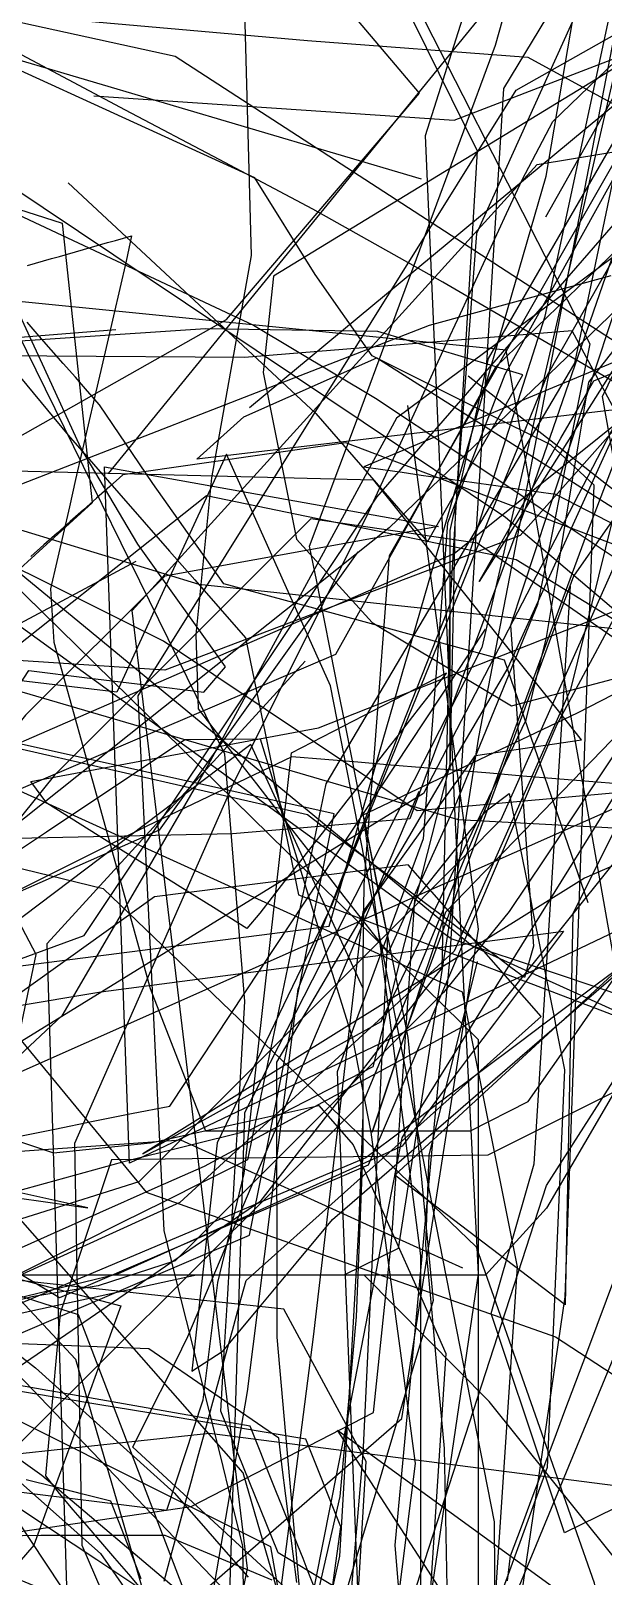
# Model space of a CAD drawing. Header units: metres. Extents: x 30 to 6769, y 117 to 5736.
# Drawn here: x 5988.1 to 6120.9, y 608 to 967 of the extents above; entities that cross this region are included whole.
import ezdxf

# ---------------------------------------------------------------- set-up
doc = ezdxf.new("R2010")
doc.units = ezdxf.units.M
for name, color, linetype in [('FLOOR_0', 1, 'Continuous'), ('FLOOR_1', 2, 'Continuous'), ('FLOOR_2', 3, 'Continuous')]:
    doc.layers.add(name, color=color, linetype=linetype)

msp = doc.modelspace()

# ---------------------------------------------------------------- linework, layer by layer
at = {"layer": 'FLOOR_0', "color": 6}
for points in [[(6306.62, 1240.36), (6306.58, 1147), (6301.97, 1082.5), (6301.26, 1034.65), (6303.71, 1000.31), (6306.17, 965.97), (6260.65, 959.67), (6202.59, 955.33), (6134.36, 926.07), (6095.91, 888.83), (6058.76, 822.08), (5964.41, 781.84), (5928.07, 765.59), (5915.4, 748.68), (5902.73, 731.78), (5890.06, 714.88), (5877.39, 697.98), (5862.82, 674.64), (5848.24, 651.31), (5809.98, 614.18), (5786.03, 588.78)], [(5370.58, 1070.53), (5522.48, 1035.37), (5642.33, 892.88), (5688.66, 813.1), (5714.36, 801.41), (5740.07, 789.72), (5788.88, 785.22), (5932.8, 778.68), (6086.32, 845.57), (6248.41, 975.77), (6373.89, 897.77)], [(6107.62, 923.81), (6160.04, 1016.72), (6203.81, 1042.42), (6241.63, 1032.96), (6279.45, 1023.5), (6357.65, 941.68)], [(6315.36, 1007.36), (6297.13, 1010.17), (6278.91, 1012.97), (6260.69, 1015.78), (6242.46, 1018.58), (6188.01, 990.16), (6131.34, 890.57), (6115.09, 854.81), (6098.84, 819.04), (6045.06, 727.4), (6045.15, 663.5), (6051.47, 593.05)], [(6038.81, 879.5), (6152.45, 973.84), (6224.07, 990.64), (6343.47, 971.16), (6368.65, 905.67), (6371.5, 870.75), (6368.77, 843.48), (6366.97, 786.06), (6379.84, 654.02)], [(6152.36, 825.44), (6113.76, 897.29), (6037.69, 891.13), (5899.94, 892.01), (5907.48, 869.38), (5915.02, 846.75), (5907.92, 843.76), (5893.05, 851.2), (5878.17, 858.64), (5863.29, 866.08), (5852.87, 873.07), (5868.64, 877.38), (5884.42, 881.68), (5900.2, 885.99), (5915.97, 890.29), (6007.81, 897.62)], [(6044.41, 557.49), (6060.88, 640.76), (6074.25, 709.78), (6125.24, 791.95), (6117.58, 792.59), (6109.92, 793.23), (6102.26, 793.87), (6094.6, 794.51), (6086.94, 795.15), (6079.28, 795.78), (6071.62, 796.42), (6063.96, 797.06), (6056.3, 797.7), (6048.64, 798.34), (6014.97, 782.22), (5947.41, 748.42)], [(6085.3, 573.22), (6084.08, 637.63), (6082.65, 653.4), (6081.21, 669.17), (6079.78, 684.95), (6080.54, 705.78), (6091.79, 750.81)], [(6098.71, 606.87), (6099.43, 612.66), (6101.95, 619.4), (6104.48, 626.14), (6107.01, 632.89), (6109.53, 639.63), (6112.06, 646.37), (6114.59, 653.11), (6117.11, 659.85), (6131.11, 697.19)], [(6049.79, 606.46), (6048.95, 613.17), (6048.12, 619.88), (6047.28, 626.59), (6046.44, 633.29), (6045.6, 640), (6015.42, 660.79), (5929.6, 664.08), (5897.07, 656.63), (5886.99, 655.08), (5876.91, 653.53), (5866.83, 651.97), (5856.75, 650.42), (5846.67, 648.87), (5836.59, 647.32), (5826.51, 645.77), (5812.35, 642.9), (5745.17, 624.18), (5719.73, 624.18)]]:
    msp.add_lwpolyline(points, dxfattribs=at)
at = {"layer": 'FLOOR_0', "color": 4}
for points in [[(6050.05, 458.42), (6065.18, 636.27), (6069.39, 724.18), (6070.92, 756.49), (6069.27, 764.75), (6067.62, 773), (6065.97, 781.26), (6064.32, 789.52), (6062.67, 797.77), (6061.02, 806.03), (6059.37, 814.28), (6057.72, 822.54), (6056.07, 830.79), (6054.42, 839.05), (6052.77, 847.31), (6063.44, 875.66), (6095.92, 963.71), (6131.33, 1089.3), (6067.36, 1207.53)], [(5741.21, 436.31), (5924.04, 443.04), (5996.6, 459.68), (6072.33, 544.54), (6092.01, 678.21), (6086.56, 784.58), (6079.65, 942.71), (6100.53, 1008.41), (6119.22, 1098.95), (6125.54, 1199.6)], [(6074.66, 590.89), (6072.64, 615.14), (6085.3, 751.06), (6097.86, 953.63), (6129.59, 1006.11), (6154.27, 1050.47), (6171.25, 1097.18)], [(6325.98, 975.34), (6276.68, 998.83), (6244.02, 996.65), (6211.36, 994.47), (6160.78, 947.73), (6092.12, 839.09), (6095.93, 845.75), (6099.73, 852.41), (6103.53, 859.07), (6107.34, 865.73), (6111.14, 872.39), (6114.94, 879.05), (6118.75, 885.71), (6267.15, 947.26), (6336.79, 865.75)], [(6258.78, 996.16), (6143.56, 913.96), (6079.2, 789.83), (5984.93, 731.65), (5959.17, 654.89), (5896.04, 651.02), (5801.36, 651.02), (5726.88, 651.02), (5709.41, 651.02), (5691.93, 651.02), (5674.45, 651.02), (5656.98, 651.02), (5601.8, 643.59), (5462.43, 557.9), (5428.73, 519.77)], [(5741.67, 403.29), (5762.76, 396.26), (5773.04, 393.63), (5782.99, 391.15), (5792.93, 388.66), (5802.88, 386.17), (5812.83, 383.68), (5870.88, 382.63), (6004.05, 436.4), (6038.36, 609.77), (6011.57, 832.29), (6105.61, 935.94), (6329.33, 972.89)], [(6123.82, 967.58), (6092.01, 802.86), (6073.33, 684.13), (6060.71, 677.86), (6048.92, 677.86), (6037.13, 677.86), (6025.34, 677.86), (6013.55, 677.86), (6001.76, 677.86), (5989.97, 677.86), (5978.18, 677.86), (5949.64, 687.99), (5920.84, 698.28), (5892.04, 708.57), (5837.16, 836.44), (5825.06, 890.84), (5805.68, 888.07), (5786.3, 885.3), (5766.92, 882.53), (5747.54, 879.76), (5724.19, 874.38)], [(6092.01, 598.52), (6092.01, 614.01), (6092.01, 629.5), (6092.01, 645.58), (6092.01, 674.57), (6092.01, 703.56), (6092.01, 732.55), (5970.42, 851.85), (5805.85, 865.74), (5694.9, 893.96)], [(5710.09, 890.42), (5802.75, 790.06), (5887.5, 735.7), (5989.17, 656.33), (6021.36, 627.32), (6027.07, 620.79), (6032.79, 614.25), (6038.5, 607.72)], [(6130.78, 882.54), (6101.64, 849.74), (6019.19, 818.45), (5868.73, 828.35)], [(6096.48, 498.94), (6095.68, 620.62), (6057.63, 814.86), (6033.52, 868.68), (6020.75, 841), (6007.99, 813.32), (5928.92, 822.69), (5786.6, 812.06), (5793.99, 812.06), (5801.38, 812.06), (5808.78, 812.06), (5816.17, 812.06), (5823.56, 812.06), (5830.95, 812.06), (5838.34, 812.06), (5845.73, 812.06), (5853.12, 812.06), (5860.51, 812.06), (5959.85, 802.04), (6088.23, 743.75), (6100.99, 679.87), (6095.04, 590.24)], [(5922.71, 609.09), (6025.24, 624.18), (6067.6, 645.99), (6071.89, 686.68), (6077.22, 765.05), (6093.8, 785.78), (6099.14, 789.78), (6099.75, 786.72), (6100.37, 783.67), (6100.98, 780.61), (6101.59, 777.56), (6102.2, 774.5), (6102.81, 771.45), (6103.42, 768.39), (6104.03, 765.34), (6104.64, 762.28), (6105.25, 759.23), (6105.86, 756.17), (6106.47, 753.12), (6107.08, 750.06), (6107.69, 747.01), (6108.3, 743.95), (6108.91, 740.9), (6109.53, 737.85), (6110.14, 734.79), (6110.75, 731.74), (6111.36, 728.68), (6111.97, 725.63), (6107.97, 633.23), (6092.01, 589.43)], [(6078.6, 560.81), (6078.6, 682.41), (6065.36, 784.15), (6075.59, 733.14), (6081.45, 672.03), (6034.05, 513.21)], [(5922.5, 704.7), (6001.31, 693.55), (5974.74, 699.46)], [(6053.71, 605.9), (6052.48, 608.97), (6051.25, 612.05), (6050.03, 615.12), (6048.8, 618.2), (6047.57, 621.27), (6046.34, 624.35), (6045.11, 627.42), (6043.88, 630.5), (6042.65, 633.57), (6041.42, 636.65), (6040.19, 639.72), (6038.96, 642.8), (5976.1, 653.89)], [(5734.08, 383.72), (5752.04, 379.57), (5769.99, 375.43), (5787.95, 371.28), (5812.04, 367.95), (5842.24, 365.43), (5872.45, 362.91), (5974.96, 389.51), (6045.62, 452.52), (6048.05, 464.66), (6050.48, 476.8), (6052.9, 488.95), (6055.33, 501.09), (6057.76, 513.23), (6052.25, 566.63), (6043.78, 614.76), (6026.7, 623.3), (6009.62, 631.85), (5992.54, 640.39), (5975.46, 648.94), (5882.8, 651.02), (5782.42, 651.02), (5707.46, 651.02)], [(5911.77, 607.55), (5918.15, 608.61), (5924.52, 609.67), (5930.9, 610.74), (5937.27, 611.8), (5943.65, 612.86), (5950.02, 613.92), (5956.4, 614.99), (5962.77, 616.05), (5969.14, 617.11), (5990.4, 617.47), (6019.2, 617.47), (6044, 607.11)]]:
    msp.add_lwpolyline(points, dxfattribs=at)
at = {"layer": 'FLOOR_0', "color": 3}
for points in [[(6015.09, 514.53), (6038.36, 650.9), (6050.14, 744.35), (6089.25, 843.65), (6107.46, 900.74), (6124.56, 980.65), (6146.3, 1079.49), (6159.07, 1177.17)], [(6149.67, 1058.94), (6114.31, 889.76), (6056.55, 792.05), (6038.32, 704.68), (6028.61, 699.82), (6018.9, 694.97), (6009.19, 690.11), (5999.49, 685.25), (5989.78, 680.4), (5980.07, 675.54), (5963.72, 668.63), (5916.04, 681.67), (5871.13, 681.97), (5845.37, 690.36), (5836.75, 711.06), (5828.13, 731.76), (5819.51, 752.46), (5834.73, 856.59), (5827.08, 882.79), (5779.1, 877.26), (5758.47, 868.42), (5737.85, 859.58)], [(6038.36, 543.04), (6037.29, 615.04), (6034.67, 625.5), (6032.06, 635.96), (6029.44, 646.43), (6026.83, 656.89), (6024.22, 667.35), (6021.6, 677.82), (6018.99, 688.28), (6012.96, 812.48), (6100.74, 953.25), (6222.24, 1021.9), (6337.13, 959.62)], [(6332.7, 971.39), (6173.42, 973.99), (6145.06, 923.33), (6116.99, 849.84), (6093.93, 787.15), (6084.4, 764.26), (6074.87, 741.38), (6065.34, 718.5), (5985.19, 638.56), (5903.6, 651.02), (5880.73, 651.02), (5857.86, 651.02), (5835, 651.02), (5736.73, 666.38), (5574.53, 668.47), (5468.97, 563.47), (5436.56, 528.55)], [(6140.58, 963.91), (6098.1, 887.19), (6084.81, 852.59), (6083.87, 840.37), (6082.93, 828.15), (6081.99, 815.93), (6081.05, 803.72), (6080.11, 791.5), (6079.17, 779.28), (6059.17, 725.16), (6066.84, 530.41), (6037.36, 631.95), (5919.78, 765.75)], [(6060.3, 541.17), (6065.93, 634.61), (6046.82, 670.01), (5973.92, 677.86), (5909.48, 677.86), (5848.55, 677.86), (5777.2, 675.83), (5692.3, 667.12)]]:
    msp.add_lwpolyline(points, dxfattribs=at)
at = {"layer": 'FLOOR_0', "color": 7}
for points in [[(6093.29, 1154.58), (6147.1, 1071.08), (6169.51, 935.78), (6143.93, 868.63), (6110.21, 805.81), (6066.34, 703.48), (5994.71, 672.65), (5979.79, 681.64), (5991.94, 687.04), (6004.1, 692.45), (6016.25, 697.85), (6028.41, 703.26), (6096.66, 740.18), (6139.15, 793.29), (6141.32, 808.48), (6143.49, 823.67), (6145.66, 838.87), (6147.83, 854.06), (6149.99, 869.25), (6152.16, 884.45), (6240.92, 950.16), (6323.23, 929.63)], [(6329.99, 965.14), (6249.77, 988.86), (6144.22, 939.03), (6113.39, 814.01), (6086.33, 753.17), (6022.65, 694.77), (5925.24, 650.38), (5877.35, 645.05), (5844.23, 653.77), (5813.49, 664.75), (5782.76, 675.73), (5761.02, 714.7), (5764.86, 808.56), (5746.81, 796.52), (5716.27, 783.28)], [(5713.89, 355.79), (5749.94, 355.79), (5920.08, 380.49), (6037.38, 511.49), (6059.77, 612.63), (6062.01, 650.68), (6064.24, 688.72), (6065.18, 715.18), (6065.18, 733.24), (6065.18, 751.3), (6065.46, 768.7), (6066.63, 783.98), (6067.81, 799.25), (6068.98, 814.53), (6070.16, 829.81), (6071.33, 845.08), (6140.54, 966.26), (6294.51, 985.34), (6334.57, 949.26)], [(6200.38, 963.83), (6114.03, 840.3), (6075.38, 735.31), (6067.33, 711.15), (6070.17, 719.68), (6073.02, 728.21), (6075.86, 736.75), (6078.7, 745.28), (6081.55, 753.82), (6084.39, 762.35), (6131.9, 811.53)], [(6371.04, 860.25), (6167.29, 943.84), (6071.23, 851.51), (5978.57, 777.72), (5832.1, 781.8), (5854.78, 837.18), (5850.53, 845.7), (5846.27, 854.21), (5842.02, 862.73), (5837.76, 871.25), (5816.45, 846.54), (5856.24, 679.94), (5859.41, 613.53), (5818.45, 619.84), (5781.74, 624.18), (5754.46, 624.18), (5727.18, 624.18)], [(6088.34, 679.53), (6071.98, 686.97), (6055.61, 694.41), (6039.25, 701.85), (6022.88, 709.3), (5958.02, 704.73), (5966.93, 706.51), (5975.83, 708.29), (5984.73, 710.07), (5993.64, 711.85), (6002.54, 713.64), (6011.44, 715.42), (6020.35, 717.2), (6093.63, 828.02)], [(6123.7, 799.24), (6115.51, 786.94), (6107.32, 774.65), (6099.13, 762.36), (6083.88, 743.54), (6021.57, 681.2), (6003.68, 675.43), (5988.3, 672.87), (5975.38, 669.52)], [(6066.39, 571.05), (6107.78, 698.76), (6143.12, 754.02), (6131.34, 733.82), (6119.57, 713.63), (6107.79, 693.43), (6093.59, 677.86), (6071.24, 677.86), (6048.89, 677.86), (6026.53, 677.86), (5963.58, 664.15), (5906.41, 649.42), (5890.02, 647.07), (5873.62, 644.73), (5857.23, 642.39), (5840.83, 640.04), (5824.44, 637.7), (5808.13, 634.76), (5791.82, 631.79), (5775.52, 628.83), (5759.21, 625.86), (5741.65, 623.54)], [(5689.47, 407.25), (5867.78, 404.91), (6021.75, 445.23), (6046.73, 479.89), (6063.13, 512.72), (6137.36, 692.58), (6139.95, 695.41), (6132.46, 639.24)]]:
    msp.add_lwpolyline(points, dxfattribs=at)
at = {"layer": 'FLOOR_0', "color": 5}
for points in [[(5957.81, 664.45), (5842.57, 681.34), (5736.08, 664.49), (5672.01, 677.43), (5678.83, 694.48), (5719.21, 722.86), (5798.1, 759.69), (5836.83, 772.53), (5857.49, 796.64), (5905.14, 827.37), (6033.52, 899.92), (6078.29, 952.5), (6008.3, 1035.27), (5910.93, 1094)], [(6150.32, 1050.07), (6091.53, 919.94), (6089.03, 887.44), (6086.54, 854.94), (6085.3, 795.45)], [(6025.44, 556.08), (5999.99, 615.06), (5998.3, 708.55), (6035.12, 792.17), (6066.31, 854.75), (6069.89, 862.51), (6073.47, 870.27), (6077.05, 878.03), (6080.63, 885.79), (6084.21, 893.55), (6087.79, 901.31), (6091.37, 909.07), (6094.95, 916.84), (6098.53, 924.6), (6102.11, 932.36), (6109.26, 945.95), (6192.36, 1026.11), (6322.47, 990.78)], [(6179.64, 1013.15), (6107.96, 886.99), (6057.99, 764.12), (6031.34, 708.61), (6025.45, 655.62), (6032.68, 660.31), (6041.15, 670.48), (6049.62, 680.65), (6058.09, 690.82), (6143.89, 765.09)], [(6321.54, 994.65), (6247.76, 998.37), (6210.92, 987.31), (6174.07, 976.25), (6137.22, 965.19), (6094.27, 890.85), (6085.3, 850.93), (6085.3, 832.82), (6085.3, 814.7), (6085.3, 796.58), (6067.42, 726.32), (6038.62, 711.47), (6009.33, 704.15), (5977.85, 695.5), (5934.76, 679.82), (5870.5, 668.04), (5796.22, 668.37), (5739.25, 676.52)], [(6237.98, 999.86), (6072.99, 877.03), (6029.26, 796.45), (6012.27, 767.31), (5995.28, 738.17), (5965.51, 710.34)], [(6065.76, 996.31), (6117.83, 894.27), (6114.8, 879.13), (6111.78, 863.99), (6108.75, 848.85), (6105.72, 833.7), (6086.99, 787.93), (6071, 752.81), (6067.61, 757.17), (6064.22, 761.53), (6060.84, 765.89), (6057.45, 770.24), (6054.06, 774.6), (6050.67, 778.96), (6047.29, 783.32), (6043.9, 787.67), (6040.51, 792.03), (6037.12, 796.39), (6033.74, 800.75), (6030.35, 805.1), (6026.96, 809.46), (6026.41, 826.77), (6030.05, 863.14), (6039.28, 914.78), (6037.34, 985.93)], [(6136.63, 941.6), (6099.43, 828.83), (6104.75, 754.3), (6102.67, 747.03), (6099.52, 749.39), (6096.37, 751.75), (6093.22, 754.12), (6090.07, 756.48), (6086.92, 758.84), (6083.77, 761.21), (6080.62, 763.57), (6077.47, 765.93), (6074.32, 768.3), (6071.17, 770.66), (6068.02, 773.02), (6064.87, 775.39), (6061.72, 777.75), (6058.57, 780.11), (6055.42, 782.48), (6052.27, 784.84), (5914.32, 816.44)], [(5984.39, 724.58), (6133.49, 790.82), (6077.75, 785.75), (6018.83, 825.18), (5955.42, 856.9)], [(5737.48, 349.08), (5762.1, 349.08), (5798.29, 350.93), (5950.26, 407.22), (6034.24, 514.31), (6059.9, 626.45), (6063.69, 668.19), (6065.18, 707.23), (6065.18, 744.52), (6039.13, 801.22), (5947.85, 732.23), (5874.19, 692.05), (5844.71, 681.52), (5815.23, 670.98), (5750.67, 655.19), (5655.55, 651.02)], [(6128.18, 751.97), (6119.27, 745.28), (6110.36, 738.6), (6101.45, 731.91), (6092.53, 725.22), (6083.62, 718.54), (6074.71, 711.85), (6065.8, 705.17), (5937.7, 651.07), (5910.01, 671.24), (5892.97, 672.95), (5875.92, 674.65), (5858.87, 676.36), (5828.68, 676.69), (5724.24, 668.45)]]:
    msp.add_lwpolyline(points, dxfattribs=at)
at = {"layer": 'FLOOR_0', "color": 2}
for points in [[(6053.14, 1017.37), (6091.67, 939.16), (6085.3, 833.14), (6083.46, 749.3), (6072.9, 735.72), (6062.34, 722.14), (6051.78, 708.55), (6041.23, 694.97), (5977.15, 651.02)], [(5646.01, 860.96), (5757.68, 754.53), (5876.14, 743.31), (5940.02, 734.8), (5960.15, 742.13), (5980.29, 749.45), (6000.43, 756.78), (6068.35, 858.65), (6173.63, 979.97), (6317.28, 955.02)], [(6125.07, 858.24), (6120.75, 882.01), (6157.94, 958.54)], [(6042.14, 573.96), (6053.7, 663.58), (6065.18, 762.34), (6091.26, 798.64), (6115.92, 802.28), (6110.56, 808.98), (6105.2, 815.69), (6099.84, 822.39), (6094.48, 829.1), (6089.12, 835.8), (6083.76, 842.5), (6078.4, 849.21), (6073.04, 855.91), (6067.68, 862.61), (5959.48, 865.34), (5793.91, 859.03), (5663.77, 812.55)], [(6063.99, 845.98), (6017.82, 781.29), (5957.13, 754.5)], [(5944.45, 632.57), (6019.64, 623.3), (6028.03, 648.91), (6031.45, 676.23), (6037.56, 701.51), (6048.58, 799.29), (6084.57, 817.83), (6081.68, 814.11), (6078.79, 810.39), (6075.9, 806.67), (6073.01, 802.95), (6070.11, 799.23), (6067.22, 795.51), (6064.33, 791.79), (6061.44, 788.07), (6058.55, 784.35), (6055.66, 780.63), (6052.76, 776.91), (6049.87, 773.19), (6046.98, 769.47), (6044.09, 765.75), (6041.2, 762.04), (6038.23, 758.46), (6030.48, 763.31), (6022.73, 768.15), (6014.98, 773), (6007.23, 777.84), (5999.48, 782.69), (5991.73, 787.53), (5988.04, 792.6), (6054.86, 805.1), (6129.39, 834.47)], [(5959.55, 759.49), (5991.69, 780.93), (6023.82, 802.36), (6041.29, 802.52), (6046.64, 785.12), (6051.99, 767.72), (6057.34, 750.32), (6062.7, 732.91), (6067.01, 711.1), (6070.43, 685.44), (6073.85, 659.79), (6077.27, 634.14), (6068.08, 561.07)], [(5947.17, 713.27), (5998.42, 658.35), (6043.21, 504.37)], [(5708.22, 353.45), (5774.2, 358.37), (5899.27, 375.09), (6037.17, 402.36), (6048.62, 498.65), (6039.32, 563.72), (5999.12, 668.65), (5924.46, 692.65), (5813.5, 679.14), (5686.83, 671.15)], [(6059.45, 577.07), (5976.28, 663.93), (5922.89, 665.53), (5893.53, 650.66), (5872.23, 648.72), (5850.93, 646.78), (5829.64, 644.85), (5803.31, 642.74), (5775.06, 640.56), (5746.81, 638.39), (5679.49, 641.68)]]:
    msp.add_lwpolyline(points, dxfattribs=at)
at = {"layer": 'FLOOR_0', "color": 1}
for points in [[(6407.15, 856.9), (6310.23, 1013.09), (6125.33, 965.06), (6092.74, 823.74), (6037.64, 715.64), (6033.27, 574.17), (6025.61, 484.15), (5984.94, 409.01), (5937.34, 357.94), (5902.79, 329.24), (5872.31, 335.34), (5841.82, 341.44), (5727.57, 336.29), (5572.23, 355.79), (5527.04, 355.79), (5484.27, 359.23), (5370.47, 407.21)], [(6147.16, 984.39), (6102.92, 856.19), (6076.05, 783.89), (6034.9, 780.46), (5945.29, 778.51)], [(5714.12, 818.09), (5850.43, 805.35), (6004.86, 767.75), (6091.46, 684.5), (6118.83, 606.41), (6133.83, 505.48), (6142.67, 538.98), (6143.12, 614.41), (6144.06, 715.57), (6146.31, 735.41), (6147.06, 739.96), (6147.82, 744.51), (6148.58, 749.05), (6149.34, 753.6), (6150.09, 758.15), (6150.85, 762.7), (6151.61, 767.25), (6152.37, 771.79), (6159.26, 794.78), (6166.16, 817.8), (6172.49, 860.56), (6314.57, 966.13), (6361.78, 906.4)], [(6140.65, 780.63), (6116.6, 770.12), (6014.09, 706.12), (6023.31, 711.24), (6032.52, 716.36), (6041.73, 721.49), (6050.94, 726.61), (6060.15, 731.73), (6069.37, 736.85), (6103.09, 806.93), (6107.76, 826.07), (6110.22, 840.89), (6112.69, 855.71), (6115.16, 870.53), (6117.63, 885.35), (6160.58, 940.3)], [(5962.84, 852.81), (6080.62, 898.62), (6122.83, 910.13)], [(5739.39, 733.67), (5822.76, 822.06), (5843.97, 859.23), (5846.41, 864.11), (5848.85, 868.99), (5851.29, 873.87), (5853.73, 878.75), (5856.16, 883.63), (5858.6, 888.51), (5861.04, 893.39), (5863.48, 898.27), (5960.65, 898.85), (5970.57, 849.24), (5934.79, 863.87), (5895.4, 883.57), (5826.84, 829.35), (5823.75, 800.13), (5823.75, 773.92), (5867.29, 719.66), (5990.63, 631.41), (6036.95, 592.13)], [(5964.04, 684.2), (6013.21, 699.67), (6016.02, 702.48), (6018.82, 705.28), (6021.62, 708.08), (6024.42, 710.88), (6027.22, 713.69), (6030.02, 716.49), (6032.82, 719.29), (6035.62, 722.1), (6038.43, 724.9), (6041.23, 727.7), (6044.03, 730.5), (6046.83, 733.31), (6049.63, 736.11), (6052.43, 738.91), (6055.23, 741.71), (6058.03, 744.52), (6060.84, 747.32), (6063.64, 750.12), (6066.44, 752.92), (6069.24, 755.73), (6072.04, 758.53), (6074.84, 761.33), (6077.64, 764.13), (6080.44, 766.94), (6083.24, 769.74), (6086.05, 772.54), (6088.85, 775.35), (6091.65, 778.15), (6094.45, 780.95), (6097.25, 783.75), (6139.49, 878.46)], [(5937.56, 865.74), (6027.09, 838.47), (6147.99, 825.48), (6114.92, 808.45), (6064.86, 784.6)], [(6095.95, 560.24), (6011.71, 637.95), (6013.13, 640.81), (6014.56, 643.66), (6015.98, 646.51), (6017.41, 649.37), (6018.84, 652.22), (6020.26, 655.08), (6021.69, 657.93), (6023.12, 660.78), (6024.54, 663.64), (6078.21, 790.37)], [(6018.99, 606.81), (6020.58, 612.64), (6022.16, 618.46), (6023.75, 624.28), (6025.34, 630.11), (6026.93, 635.93), (6028.51, 641.75), (6030.1, 647.57), (6031.69, 653.4), (6033.28, 659.22), (6034.86, 665.04), (6036.45, 670.87), (6038.04, 676.69), (6106.51, 737.96), (6091.07, 755.62), (6075.63, 773.27), (6016.74, 765.83), (5904.23, 685.13)], [(5963.05, 736.87), (6004.27, 743.75), (6111.7, 757.81), (6106.35, 750.68), (6101.01, 743.55), (6095.67, 736.42), (6090.32, 729.29), (6084.98, 722.16), (6079.63, 715.03), (6074.29, 707.9), (6008.2, 678.15), (5896.53, 651.02)], [(5940.23, 724), (5993.29, 706.31), (6015.87, 708.65), (6035.4, 712.99), (6054.93, 717.33), (6062.88, 708.19), (6068.27, 696.07), (6073.66, 683.95), (6079.04, 671.82), (6084.43, 659.7), (6078.86, 574.3)], [(5908.31, 675.82), (5937.4, 661.27), (5966.49, 646.71), (6004.22, 613.2), (6049.57, 548.06)], [(6084.19, 603.23), (6059.29, 641.86), (6114.31, 601.87)], [(6013.64, 607.32), (6006.66, 625.4), (6000.11, 627.04), (5993.56, 628.68), (5987, 630.32)]]:
    msp.add_lwpolyline(points, dxfattribs=at)
at = {"layer": 'FLOOR_1', "color": 3}
for points in [[(6002.7, 951.91), (6086.31, 946.25), (6150.53, 970.92), (6236.93, 1040.48), (6277.93, 1138.08), (6306.62, 1213.75), (6306.62, 1274.5)], [(6324.17, 687.24), (6314.7, 686.06), (6305.23, 684.87), (6295.77, 683.69), (6286.3, 682.5), (6276.83, 681.32), (6267.36, 680.13), (6230.68, 654.66), (6166.77, 604.91), (6024.76, 590.69), (5960.86, 617.34), (5975.06, 684.87), (5989.26, 752.4), (5936.01, 853.69), (5815.3, 988.74), (5751.4, 988.74), (5711.75, 988.74)]]:
    msp.add_lwpolyline(points, dxfattribs=at)
at = {"layer": 'FLOOR_1', "color": 2}
for points in [[(6283.04, 1264.05), (6292.01, 1180.63), (6285.32, 1140.47), (6271.57, 1080.57), (6293.91, 931.75), (6327.82, 815.48), (6320.86, 782.27), (6306.41, 755.76), (6291.06, 729.75), (6266.28, 709.09), (6252.96, 690.3), (6252.96, 673.67), (6252.96, 657.04), (6229.59, 631.56), (6171.59, 543.44), (6156.27, 539.61), (6140.95, 535.78), (6125.63, 531.94), (6110.3, 528.11), (6094.98, 524.28), (5996.49, 603.04), (5991.84, 754.94), (6051.77, 820.55)], [(6331.91, 1078.75), (6333.44, 1019.19), (6325.06, 933.96), (6261.42, 887.81), (6122.24, 878.77), (6026.61, 867.51), (6037.51, 877.29), (6068.35, 891), (6187.39, 815.52), (6198.85, 774.36), (6197.88, 779.68), (6196.91, 785), (6195.95, 790.32), (6194.98, 795.64), (6194.01, 800.96), (6193.05, 806.28), (6192.08, 811.6), (6191.11, 816.92), (6190.15, 822.24), (6189.18, 827.56), (6188.21, 832.88), (6187.25, 838.2), (6186.28, 843.52)], [(6207.1, 597.34), (6203.58, 616.54), (6211.98, 654.38), (6203.63, 703.23), (6193.65, 753.15), (6144.03, 881.6), (6021.6, 961.05), (5884.98, 991.02), (5742.25, 999.93), (5702.94, 998.81)], [(6264.43, 586.9), (6152.06, 549.25), (6045.47, 613.4), (6032.16, 646.28), (6032.96, 659.89), (6033.76, 673.49), (6034.56, 687.1), (6035.36, 700.7), (6036.16, 714.3), (6036.96, 727.91), (6037.76, 741.51), (6033.11, 798.94), (5980.47, 905.95), (5957.25, 926.78), (5984.59, 839.33), (5977.45, 866.13), (5970.3, 892.93), (5963.16, 919.73), (5899.8, 957.7), (5679.27, 977.51)], [(6012.42, 843.74), (5981.24, 826.99), (5977.06, 820.71), (5972.87, 814.43), (5968.69, 808.15), (5964.5, 801.87), (5960.32, 795.59), (5956.13, 789.3), (5951.95, 783.02), (5947.76, 776.74), (5943.58, 770.46), (5939.39, 764.18), (5935.21, 757.9), (5929.61, 749.7)]]:
    msp.add_lwpolyline(points, dxfattribs=at)
at = {"layer": 'FLOOR_1', "color": 4}
msp.add_lwpolyline([(6305.8, 1184.35), (6313.06, 1080.06), (6294.38, 1052.02), (6275.7, 1023.98), (6240.18, 986.93), (6143.5, 898.38), (6103.58, 881.74), (6065.35, 865.71), (6069.81, 865.07), (6074.26, 864.44), (6078.71, 863.8), (6083.17, 863.16), (6087.62, 862.53), (6092.07, 861.89), (6096.53, 861.26), (6100.98, 860.62), (6105.43, 859.98), (6109.89, 859.35), (6141.33, 843.09), (6220.82, 798.8), (6294.77, 758.84), (6320.01, 748.32)], dxfattribs=at)
at = {"layer": 'FLOOR_1', "color": 6}
for points in [[(6272.54, 1150.78), (6274.51, 1086.16), (6249.85, 937.63), (6279.79, 812.72), (6275.25, 672.08), (6213.09, 617.41), (6029.52, 641.11), (5981.92, 635.96), (5978.36, 625.27), (5974.8, 614.58), (5971.24, 603.89)], [(5736.64, 1002.14), (5749.71, 998.18), (5787.35, 987.9), (5847.68, 976.4), (5975.73, 971.47), (6052.27, 964.8), (6103.43, 960.86), (6128.69, 947.13), (6142.78, 929.18), (6156.88, 911.23), (6170.97, 893.28), (6185.07, 875.34), (6231.57, 831.08), (6306.85, 787.55), (6323.61, 744.11)], [(6222.27, 555.01), (6270.13, 647.09), (6294.75, 678.12), (6235.6, 737.22), (6098.24, 853.92), (5965.98, 942.52), (5807.86, 986.51), (5635.39, 992.22)], [(6006.11, 864.19), (6097.71, 976.79)], [(6092.04, 535.36), (6112.13, 672.88), (6118.83, 861.45), (6108.75, 870.78), (6098.39, 875.96), (6088.03, 881.14), (6077.68, 886.33), (6067.32, 891.51), (6054.05, 910.39), (6040.04, 932.83), (5952, 973.09)], [(5987.29, 912.49), (5989.15, 913.02), (5991, 913.55), (5992.86, 914.08), (5994.71, 914.61), (5996.57, 915.14), (5998.42, 915.67), (6000.28, 916.2), (6002.13, 916.73), (6003.99, 917.26), (6005.85, 917.79), (6007.7, 918.32), (6009.56, 918.85), (6011.41, 919.38), (6010.16, 913.48), (6008.7, 907.14), (6007.24, 900.8), (6005.77, 894.46), (6004.31, 888.12), (6002.85, 881.78), (6001.39, 875.44), (5999.92, 869.1), (5998.46, 862.76), (5997, 856.42), (5995.54, 850.07), (5994.07, 843.73), (5992.61, 837.39), (5993.41, 824.99), (6004.59, 784.73), (6015.76, 744.48), (6028.61, 711.41), (6049.12, 711.41), (6069.64, 711.41), (6090.15, 711.41), (6103.49, 718.24), (6111.69, 729.96), (6119.89, 741.67), (6128.09, 753.39)], [(6128.1, 790.34), (6113.91, 761.95), (6112.13, 671.02), (6072.6, 701.1), (6123.99, 748.56), (6098.43, 892.79), (5965.03, 906.12)], [(6117.49, 764.42), (6098.04, 820.78), (6081.75, 825.22), (6065.46, 829.67), (6049.17, 834.12), (6032.88, 838.56), (6016.38, 861.82), (6003.98, 880.12), (6001.19, 883.31), (5998.39, 886.51), (5995.59, 889.71), (5992.8, 892.91), (5990, 896.1), (5987.21, 899.3)], [(5867.17, 604.55), (5868.66, 610.01), (5870.15, 615.47), (5979.27, 695.86), (5971.29, 813.38), (6028.82, 859.03), (6100.71, 844.21), (6142.28, 818.72)]]:
    msp.add_lwpolyline(points, dxfattribs=at)
at = {"layer": 'FLOOR_1', "color": 5}
for points in [[(5836.94, 973.09), (5995.36, 922.35), (6002.33, 857.37), (5984.64, 841.27), (5966.94, 825.18), (5949.25, 809.09), (5942.11, 789.93), (5954.52, 765.1), (5966.93, 740.28), (5979.33, 715.45), (5978.57, 664.8), (5981.24, 594.72), (6011.65, 525.18), (6061.41, 510.11), (6113.84, 516.42), (6160.63, 535.92), (6231.14, 612.76), (6226.14, 743.46), (6239.55, 845.57), (6243.65, 920.19), (6258.49, 1007.42), (6259.67, 1112.19)], [(6298.27, 1111.6), (6285.22, 1065.93), (6289.83, 927.33), (6297.99, 810.61), (6285.03, 778.2), (6260.64, 734.44), (6231.28, 697.93), (6204.19, 673.53), (6174.17, 648.51), (6111.95, 618.01), (6107.7, 630.75), (6103.46, 643.49), (6099.22, 656.23), (6094.97, 668.97), (6104.95, 703.77), (6113.39, 838)], [(6078.75, 932.52), (5959.31, 967.88)], [(5996.74, 931.67), (6054.22, 878.12), (6080.13, 848.29), (6087.51, 861.22), (6094.9, 874.15), (6102.29, 887.09), (6068.65, 897.17), (6028.64, 897.74), (5997.21, 895.65), (5965.78, 893.55)], [(6089.6, 886.88), (6191.24, 807.27), (6183, 778.42), (6134.97, 739.58), (6110.3, 747.8), (6085.64, 756.03), (5960.47, 846.73), (5958.68, 843.3), (5966.71, 833.66), (5974.75, 824.01), (5982.78, 814.37), (6087.27, 783.79), (6151.02, 780.39), (6170.98, 772.4), (6190.93, 764.41), (6226.95, 748.86), (6295.19, 721.75), (6314.54, 701.03), (6316.77, 669.84)], [(6003.28, 582.85), (6074.21, 644.56), (6092.01, 758.31), (6075.61, 879.92)], [(5947.93, 778.29), (6014.8, 697.17), (6109.87, 663.56), (6191.29, 610.37)], [(6048.02, 532.06), (6059.99, 619.41), (6051.94, 639.81), (6035.83, 642.5), (6019.73, 645.18), (6003.62, 647.87), (5987.51, 650.55), (5971.4, 653.24), (5955.3, 655.92), (5851.2, 662.91), (5870.82, 670.33), (5922.9, 676.84), (5981.89, 677.86), (6008.96, 670.79), (6003.9, 656.88), (5998.85, 642.96), (5993.79, 629.05), (5988.73, 615.13), (5961.76, 583.96)], [(6143.92, 586.81), (6094.43, 648.54), (6065.46, 677.86), (6055.48, 677.86), (6045.49, 677.86), (6035.51, 677.86), (6025.53, 677.86), (6015.54, 677.86), (6005.56, 677.86), (5995.58, 677.86), (5985.59, 677.86), (5975.61, 677.86), (5965.62, 677.86), (5926.12, 667.27), (5878.41, 646.99), (5879.94, 640.85), (5881.48, 634.7), (5883.01, 628.56), (5884.55, 622.41), (5886.08, 616.27), (5887.62, 610.13), (5889.15, 603.98)]]:
    msp.add_lwpolyline(points, dxfattribs=at)
at = {"layer": 'FLOOR_1', "color": 7}
for points in [[(6249.72, 1074.18), (6242.36, 1044.72), (6221.49, 1020.83), (6192.26, 1000.36), (6145.6, 971.84), (6044.39, 910.02), (6042.03, 887.59), (6045.9, 868.25), (6049.77, 848.92), (6067.34, 829.55), (6099.64, 810.16), (6148.03, 822.98), (6181.53, 822.2), (6208.06, 810.4), (6231.36, 789.43), (6252.24, 761.59), (6328.58, 751.67)], [(5921.59, 602.62), (5918.75, 609.43), (5915.92, 616.24), (5913.08, 623.06), (5910.24, 629.87), (5907.4, 636.68), (5904.57, 643.5), (5941.66, 748.1), (5987.56, 818.41), (6001.11, 816.72), (6014.66, 815.02), (6028.21, 813.33), (6033.24, 819.22), (6012.9, 847.71), (5999.7, 870.13), (5991.2, 888.56), (5982.7, 906.99), (5974.2, 925.42), (5965.69, 943.85), (5833.52, 970.98), (5772.91, 985.58), (5746.83, 992.91), (5740.35, 992.26)], [(5717.47, 981.22), (5931.56, 949.4), (6039.73, 898.6), (6068.11, 881.67), (6087.2, 868.94), (6106.29, 856.21), (6125.38, 843.48), (6132.25, 761.78), (6010.98, 703.94), (6005.17, 865.68), (6082.73, 851.85), (6019.16, 840.28), (5986.84, 808.01), (5958.77, 772.92), (5949.55, 726), (5890.23, 602.69)], [(6339.75, 542.19), (6278.61, 604.84), (6184.79, 759.49), (6134.07, 818.56), (6091.71, 847.94), (6053.09, 853.64), (6038.2, 838.74), (6023.3, 823.83), (6008.4, 808.93), (5993.51, 794.03), (5968.89, 763.47), (5931.49, 711.79), (5952.04, 729.41), (5972.59, 747.03), (5984.7, 868.86), (5865.47, 976.96)], [(5902.3, 963.99), (5982.35, 890.48), (5996.74, 873.06), (6002.63, 866.33), (6008.51, 859.6), (6014.39, 852.87), (6020.28, 846.15), (6026.16, 839.42), (6032.05, 832.69), (6037.93, 825.96), (6050.2, 766.23), (6143.66, 730.54)], [(6123.86, 720.64), (6118.92, 718.16), (6113.97, 715.69), (6109.02, 713.21), (6104.07, 710.73), (6099.12, 708.26), (6094.18, 705.78), (6006.77, 704.7), (5994.88, 669.05), (5991.44, 631.25), (5994.6, 627.17), (5997.82, 623.41), (6001.03, 619.66), (6004.25, 615.9), (6007.47, 612.15), (6010.69, 608.39), (6013.91, 604.63)], [(6048.91, 524.22), (5957.88, 661.76)]]:
    msp.add_lwpolyline(points, dxfattribs=at)
at = {"layer": 'FLOOR_1', "color": 1}
for points in [[(6193.18, 833.55), (6123.65, 885.29), (6083.74, 908.58), (6053.55, 925.57), (6031.81, 937.09), (6010.07, 948.61), (5988.33, 960.12), (5966.58, 971.64), (5916.09, 973.95), (5746.96, 968.5), (5575.2, 964.54), (5559.83, 910.25), (5542.79, 940.94), (5513.83, 988.64), (5485.37, 1024.64), (5481.06, 1021.61), (5476.75, 1018.59), (5472.43, 1015.57), (5468.12, 1012.55), (5463.8, 1009.53), (5459.49, 1006.51), (5455.17, 1003.49), (5450.86, 1000.46)], [(5966.15, 595.07), (5964.58, 616.46), (5964.58, 642.98), (5985.72, 664.44), (6038.79, 687.16), (6058.47, 785.09), (5984.41, 801.57), (5983.53, 810.34), (5982.66, 819.11), (5981.78, 827.88), (5980.91, 836.65), (5980.03, 845.42), (5979.15, 854.18), (5978.28, 862.95), (5863.7, 969.34), (5693.94, 973.09)], [(6136.12, 842.89), (6061.17, 871.25), (6009.44, 863.88), (6006.38, 861.16), (6003.33, 858.44), (6000.27, 855.72), (5997.21, 853), (5994.15, 850.28), (5991.1, 847.56), (5988.04, 844.85)], [(6209.42, 700.52), (6090.54, 754.34), (5979.53, 845.8)], [(6019.86, 600.74), (6003.39, 611.72), (5986.93, 622.7), (5970.46, 633.68), (5954, 644.66), (5939.95, 649.51), (5929.21, 645.93), (5918.47, 642.35), (5907.73, 638.77), (5896.99, 635.19), (5886.25, 631.61), (5875.51, 628.03), (5864.77, 624.44), (5772.22, 620.04), (5743.34, 623.35), (5743.6, 620.21), (5743.86, 617.06), (5744.13, 613.91), (5744.39, 610.76), (5744.65, 607.61)]]:
    msp.add_lwpolyline(points, dxfattribs=at)
at = {"layer": 'FLOOR_2', "color": 1}
msp.add_lwpolyline([(5511.25, 564.93), (5668.9, 729.9), (5829.56, 732.07), (5840.21, 733.04), (5850.87, 734.01), (5861.52, 734.97), (5872.18, 735.94), (5882.83, 736.91), (5893.48, 737.88), (6057.29, 759.01), (6107.72, 933.22), (6172.49, 1314.28)], dxfattribs=at)

doc.saveas('drawing.dxf')
